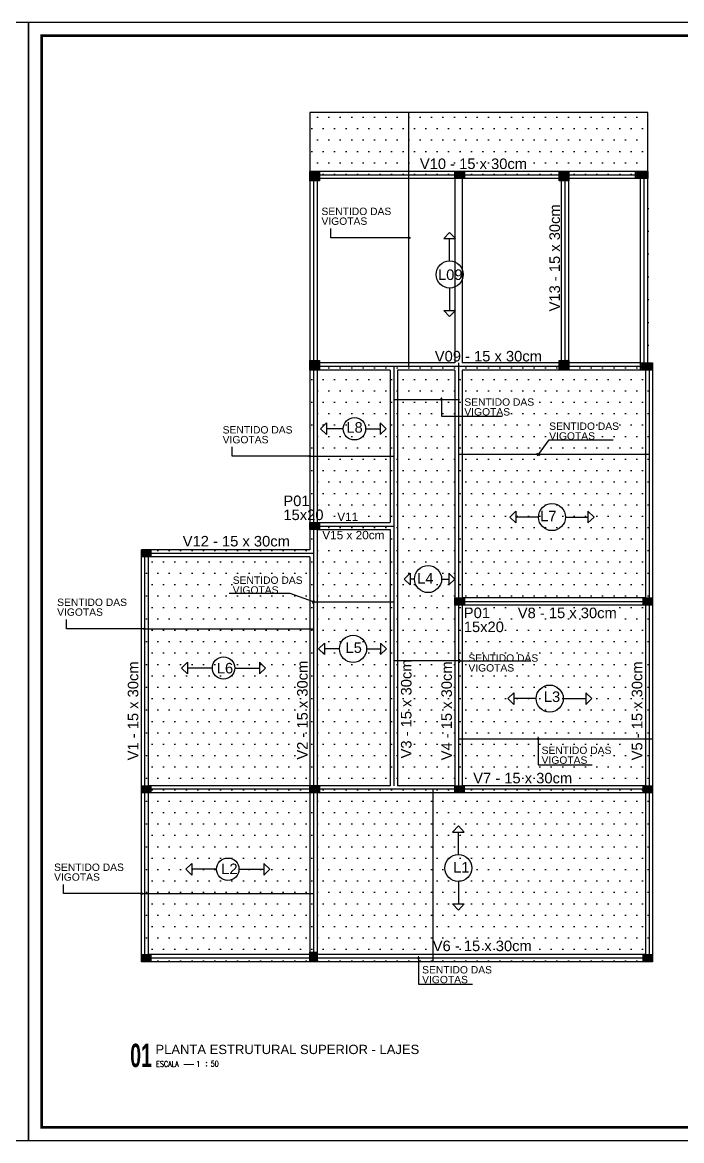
# Model space of a CAD drawing. Header units: millimetres. Extents: x 2317 to 2736, y 1295 to 1343.
# Drawn here: x 2374.85 to 2399.63, y 1299.25 to 1341.3 of the extents above; entities that cross this region are included whole.
import ezdxf
from ezdxf.enums import TextEntityAlignment as Align

# ---------------------------------------------------------------- set-up
doc = ezdxf.new("R2010")
doc.units = ezdxf.units.MM
for name, color, linetype in [('BL-CRM-03', 7, 'Continuous'), ('E-TXT-G', 3, 'Continuous'), ('E-TXT-Y', 2, 'Continuous'), ('LAJE', 2, 'Continuous'), ('PILARES', 1, 'Continuous'), ('treliça laje', 2, 'Continuous'), ('VIGAS', 5, 'Continuous')]:
    doc.layers.add(name, color=color, linetype=linetype)
for name, color, linetype, lineweight in [('COTAS', 53, 'Continuous', 9), ('E-TXT-W', 7, 'Continuous', 20), ('LC-Textos', 3, 'Continuous', 20)]:
    doc.layers.add(name, color=color, linetype=linetype, lineweight=lineweight)
doc.styles.add('Arial', font='arial.ttf')
doc.styles.add('CARIMBO_DADOS', font='arial.ttf', dxfattribs={"height": 0.1})
doc.styles.add('REG140', font='romans.shx', dxfattribs={"width": 0.8, "height": 0.35})
doc.styles.add('REG80', font='romans.shx', dxfattribs={"width": 0.8, "height": 0.1})
doc.styles.add('SANSSERIF2', font='sanssb__.ttf', dxfattribs={"width": 0.8})
doc.styles.get("Standard").update_dxf_attribs({"font": 'arial.ttf'})
doc.dimstyles.new('COTAS_EXTERNAS', dxfattribs={"dimtxt": 0.1, "dimasz": 0.01, "dimexe": 0, "dimexo": 0, "dimgap": 0.07, "dimtad": 1, "dimzin": 5, "dimdsep": 46, "dimtxsty": 'CARIMBO_DADOS', "dimblk1": 'CIRCULOS', "dimblk2": 'CIRCULOS', "dimsah": 1, "dimcen": 0, "dimse1": 1, "dimse2": 1, "dimclrd": 8, "dimclre": 8, "dimclrt": 230, "dimadec": 0, "dimazin": 0, "dimtfac": 100, "dimtix": 1, "dimtmove": 2, "dimatfit": 3, "dimldrblk": 'CIRCULOS', "dimfxl": 1, "dimtolj": 1, "dimtzin": 5, "dimarcsym": 0})

# ---------------------------------------------------------------- blocks, each defined once
blk = doc.blocks.new('IND_DES')
at = {"layer": 'E-TXT-W'}
blk.add_line((0.027, -0.243), (0.198, -0.243), dxfattribs=at)
at = {"layer": 'E-TXT-G', "style": 'REG80', "width": 0.8}
for s, p in [('ESCALA', (-0.446, -0.286)), ('1', (0.243, -0.286)), (':', (0.399, -0.271))]:
    blk.add_text(s, height=0.1, dxfattribs=at).set_placement(p)
blk.add_attdef('ESCALA', (0.49, -0.281), '', height=0.1, dxfattribs=at)
at = {"layer": 'E-TXT-W', "style": 'SANSSERIF2', "width": 0.6}
blk.add_attdef('00', text='', height=0.4, dxfattribs=at).set_placement((-0.708, -0.288), align=Align.CENTER)
at = {"layer": 'E-TXT-Y', "style": 'REG140', "width": 0.8}
for tag, p in [('PROJETO', (-0.456, 0.183)), ('DESENHO', (-0.458, -0.066))]:
    blk.add_attdef(tag, p, '', height=0.175, dxfattribs=at)
blk = doc.blocks.new('CIRCULOS')
at = {"layer": 'COTAS'}
for p, q in [((-4, 0), (4, 0)), ((0, 4), (0, -4))]:
    blk.add_line(p, q, dxfattribs=at)
for radius in [2, 1]:
    blk.add_circle((0, 0), radius, dxfattribs=at)
blk = doc.blocks.new('3')
h = blk.add_hatch()
h.set_pattern_fill('DOTS', color=256, scale=0.15, style=0)
h.paths.add_polyline_path([(-1.218, 10.398), (5.834, 10.398), (5.834, 11.703), (-1.218, 11.703)])
h.paths.add_polyline_path([(5.936, 6.473), (5.936, 6.323), (5.684, 6.323), (5.684, 6.473)], flags=17)
edge = h.paths.add_edge_path()
edge.add_line((5.936, -6.039), (-4.738, -6.039))
edge.add_line((-4.738, -6.039), (-4.738, 2.568))
edge.add_line((-1.218, 2.568), (-4.738, 2.568))
edge.add_line((-1.218, 6.323), (-1.218, 2.568))
edge.add_line((-1.218, 10.473), (-1.218, 6.473))
edge.add_line((5.834, 6.473), (5.834, 10.323))
edge.add_line((5.936, 6.473), (5.936, -6.039))
h = blk.add_hatch()
h.set_pattern_fill('JIS_LC_20', color=256, scale=0.001, angle=-90, style=0)
h.set_pattern_definition([(315, (-1323.425922, 2673.564715), (0.01414214694, 0.01414214694), []), (315, (-1323.425922, 2673.564315), (0.01414214694, 0.01414214694), [])])
h.paths.add_polyline_path([(-1.018, 10.273), (-1.018, 10.398), (-1.218, 10.398), (-1.218, 10.273), (-1.118, 10.273)])
h.paths.add_polyline_path([(-1.018, 10.398), (-1.018, 10.473), (-1.218, 10.473), (-1.218, 10.398)])
h = blk.add_hatch()
h.set_pattern_fill('JIS_LC_20', color=256, scale=0.001, angle=-90, style=0)
h.set_pattern_definition([(315, (-1320.39892, 2673.564715), (0.01414214694, 0.01414214694), []), (315, (-1320.39892, 2673.564315), (0.01414214694, 0.01414214694), [])])
h.paths.add_polyline_path([(2.009, 10.323), (2.009, 10.398), (1.809, 10.398), (1.809, 10.323)])
h.paths.add_polyline_path([(2.009, 10.398), (2.009, 10.473), (1.809, 10.473), (1.809, 10.398)])
h = blk.add_hatch()
h.set_pattern_fill('JIS_LC_20', color=256, scale=0.001, angle=-90, style=0)
h.set_pattern_definition([(315, (-1318.223918, 2673.564715), (0.01414214694, 0.01414214694), []), (315, (-1318.223918, 2673.564315), (0.01414214694, 0.01414214694), [])])
h.paths.add_polyline_path([(4.184, 10.273), (4.184, 10.398), (3.984, 10.398), (3.984, 10.273), (4.084, 10.273)])
h.paths.add_polyline_path([(4.184, 10.398), (4.184, 10.473), (3.984, 10.473), (3.984, 10.398)])
h = blk.add_hatch()
h.set_pattern_fill('JIS_LC_20', color=256, scale=0.001, angle=270, style=0)
h.set_pattern_definition([(315, (-1316.573917, 2673.564715), (0.01414214694, 0.01414214694), []), (315, (-1316.573917, 2673.564315), (0.01414214694, 0.01414214694), [])])
h.paths.add_polyline_path([(5.834, 10.323), (5.834, 10.398), (5.592, 10.398), (5.592, 10.323)])
h.paths.add_polyline_path([(5.834, 10.398), (5.834, 10.473), (5.592, 10.473), (5.592, 10.398)])
h = blk.add_hatch()
h.set_pattern_fill('JIS_LC_20', color=256, scale=0.001, angle=-90, style=0)
h.set_pattern_definition([(315, (-1323.425922, 2669.614711), (0.01414214694, 0.01414214694), []), (315, (-1323.425922, 2669.614311), (0.01414214694, 0.01414214694), [])])
h.paths.add_polyline_path([(-1.018, 6.323), (-1.018, 6.448), (-1.218, 6.448), (-1.218, 6.323), (-1.118, 6.323)])
h.paths.add_polyline_path([(-1.018, 6.448), (-1.018, 6.523), (-1.218, 6.523), (-1.218, 6.448)])
h = blk.add_hatch()
h.set_pattern_fill('JIS_LC_20', color=256, scale=0.001, angle=-90, style=0)
h.set_pattern_definition([(315, (-1318.223918, 2669.614711), (0.01414214694, 0.01414214694), []), (315, (-1318.223918, 2669.614311), (0.01414214694, 0.01414214694), [])])
h.paths.add_polyline_path([(4.184, 6.323), (4.184, 6.448), (3.984, 6.448), (3.984, 6.323), (4.084, 6.323)])
h.paths.add_polyline_path([(4.184, 6.448), (4.184, 6.523), (3.984, 6.523), (3.984, 6.448)])
h = blk.add_hatch()
h.set_pattern_fill('JIS_LC_20', color=256, scale=0.001, angle=270, style=0)
h.set_pattern_definition([(315, (-1316.471917, 2669.564712), (0.01414214694, 0.01414214694), []), (315, (-1316.471917, 2669.564312), (0.01414214694, 0.01414214694), [])])
h.paths.add_polyline_path([(5.936, 6.323), (5.936, 6.398), (5.694, 6.398), (5.694, 6.323)])
h.paths.add_polyline_path([(5.936, 6.398), (5.936, 6.473), (5.694, 6.473), (5.694, 6.398)])
h = blk.add_hatch()
h.set_pattern_fill('JIS_LC_20', color=256, scale=0.001, angle=-90, style=0)
h.set_pattern_definition([(315, (-1323.425922, 2666.230717), (0.01414214694, 0.01414214694), []), (315, (-1323.425922, 2666.230317), (0.01414214694, 0.01414214694), [])])
h.paths.add_polyline_path([(-1.018, 2.989), (-1.018, 3.064), (-1.218, 3.064), (-1.218, 2.989)])
h.paths.add_polyline_path([(-1.018, 3.064), (-1.018, 3.139), (-1.218, 3.139), (-1.218, 3.064)])
h = blk.add_hatch()
h.set_pattern_fill('JIS_LC_20', color=256, scale=0.001, angle=90, style=0)
h.set_pattern_definition([(135, (1317.669092, -2660.673783), (-0.01414214694, -0.01414214694), []), (135, (1317.669092, -2660.673383), (-0.01414214694, -0.01414214694), [])])
h.paths.add_polyline_path([(-4.738, 2.568), (-4.738, 2.493), (-4.538, 2.493), (-4.538, 2.568)])
h.paths.add_polyline_path([(-4.738, 2.493), (-4.738, 2.418), (-4.538, 2.418), (-4.538, 2.493)])
h = blk.add_hatch()
h.set_pattern_fill('JIS_LC_20', color=256, scale=0.001, angle=-90, style=0)
h.set_pattern_definition([(315, (-1320.39892, 2664.654708), (0.01414214694, 0.01414214694), []), (315, (-1320.39892, 2664.654308), (0.01414214694, 0.01414214694), [])])
h.paths.add_polyline_path([(2.009, 1.413), (2.009, 1.488), (1.809, 1.488), (1.809, 1.413)])
h.paths.add_polyline_path([(2.009, 1.488), (2.009, 1.563), (1.809, 1.563), (1.809, 1.488)])
h = blk.add_hatch()
h.set_pattern_fill('JIS_LC_20', color=256, scale=0.001, angle=270, style=0)
h.set_pattern_definition([(315, (-1316.471917, 2664.654708), (0.01414214694, 0.01414214694), []), (315, (-1316.471917, 2664.654308), (0.01414214694, 0.01414214694), [])])
h.paths.add_polyline_path([(5.936, 1.413), (5.936, 1.488), (5.736, 1.488), (5.736, 1.413)])
h.paths.add_polyline_path([(5.936, 1.488), (5.936, 1.563), (5.736, 1.563), (5.736, 1.488)])
h = blk.add_hatch()
h.set_pattern_fill('JIS_LC_20', color=256, scale=0.001, angle=90, style=0)
h.set_pattern_definition([(135, (1317.669092, -2665.602355), (-0.01414214694, -0.01414214694), []), (135, (1317.669092, -2665.601955), (-0.01414214694, -0.01414214694), [])])
h.paths.add_polyline_path([(-4.738, -2.361), (-4.738, -2.436), (-4.538, -2.436), (-4.538, -2.361)])
h.paths.add_polyline_path([(-4.738, -2.436), (-4.738, -2.511), (-4.538, -2.511), (-4.538, -2.436)])
h = blk.add_hatch()
h.set_pattern_fill('JIS_LC_20', color=256, scale=0.001, angle=-90, style=0)
h.set_pattern_definition([(315, (-1323.425922, 2660.730705), (0.01414214694, 0.01414214694), []), (315, (-1323.425922, 2660.730305), (0.01414214694, 0.01414214694), [])])
h.paths.add_polyline_path([(-1.018, -2.511), (-1.018, -2.436), (-1.218, -2.436), (-1.218, -2.511)])
h.paths.add_polyline_path([(-1.018, -2.436), (-1.018, -2.361), (-1.218, -2.361), (-1.218, -2.436)])
h = blk.add_hatch()
h.set_pattern_fill('JIS_LC_20', color=256, scale=0.001, angle=-90, style=0)
h.set_pattern_definition([(315, (-1320.403508, 2660.730705), (0.01414214694, 0.01414214694), []), (315, (-1320.403508, 2660.730305), (0.01414214694, 0.01414214694), [])])
h.paths.add_polyline_path([(2.004, -2.511), (2.004, -2.436), (1.804, -2.436), (1.804, -2.511)])
h.paths.add_polyline_path([(2.004, -2.436), (2.004, -2.361), (1.804, -2.361), (1.804, -2.436)])
h = blk.add_hatch()
h.set_pattern_fill('JIS_LC_20', color=256, scale=0.001, angle=270, style=0)
h.set_pattern_definition([(315, (-1316.471917, 2660.730705), (0.01414214694, 0.01414214694), []), (315, (-1316.471917, 2660.730305), (0.01414214694, 0.01414214694), [])])
h.paths.add_polyline_path([(5.936, -2.511), (5.936, -2.436), (5.736, -2.436), (5.736, -2.511)])
h.paths.add_polyline_path([(5.936, -2.436), (5.936, -2.361), (5.736, -2.361), (5.736, -2.436)])
h = blk.add_hatch()
h.set_pattern_fill('JIS_LC_20', color=256, scale=0.001, style=0)
h.set_pattern_definition([(45, (-2664.309944, -1328.246337), (-0.01414214694, 0.01414214694), []), (45, (-2664.309544, -1328.246337), (-0.01414214694, 0.01414214694), [])])
h.paths.add_polyline_path([(-1.068, -5.839), (-1.143, -5.839), (-1.143, -6.039), (-1.068, -6.039)])
h.paths.add_polyline_path([(-1.143, -5.839), (-1.218, -5.839), (-1.218, -6.039), (-1.143, -6.039)])
h = blk.add_hatch()
h.set_pattern_fill('JIS_LC_20', color=256, scale=0.001, angle=90, style=0)
h.set_pattern_definition([(135, (1317.669092, -2669.130358), (-0.01414214694, -0.01414214694), []), (135, (1317.669092, -2669.129958), (-0.01414214694, -0.01414214694), [])])
h.paths.add_polyline_path([(-4.738, -5.889), (-4.738, -5.964), (-4.538, -5.964), (-4.538, -5.889)])
h.paths.add_polyline_path([(-4.738, -5.964), (-4.738, -6.039), (-4.538, -6.039), (-4.538, -5.964)])
h = blk.add_hatch()
h.set_pattern_fill('JIS_LC_20', color=256, scale=0.001, angle=270, style=0)
h.set_pattern_definition([(315, (-1316.471917, 2657.202702), (0.01414214694, 0.01414214694), []), (315, (-1316.471917, 2657.202302), (0.01414214694, 0.01414214694), [])])
h.paths.add_polyline_path([(5.936, -6.039), (5.936, -5.964), (5.736, -5.964), (5.736, -6.039)])
h.paths.add_polyline_path([(5.936, -5.964), (5.936, -5.889), (5.736, -5.889), (5.736, -5.964)])
for p, q in [((5.834, 10.473), (-1.218, 10.473)), ((-1.218, 10.473), (-1.218, 6.473)), ((4.034, 10.323), (-1.068, 10.323)), ((-1.068, 10.323), (-1.068, 6.473)), ((1.809, 10.323), (1.809, 6.473)), ((1.959, 10.323), (1.959, 6.473)), ((4.034, 6.473), (4.034, 10.323)), ((5.684, 10.323), (4.184, 10.323)), ((4.184, 6.473), (4.184, 10.323)), ((5.684, 6.473), (5.684, 10.323)), ((5.834, 6.473), (5.834, 10.323)), ((-1.218, 6.323), (-1.218, 2.568)), ((1.809, 6.473), (-1.068, 6.473)), ((-1.068, 6.323), (-1.068, 3.139)), ((0.459, 6.323), (-1.068, 6.323)), ((0.459, 6.323), (0.459, 3.139)), ((0.609, 6.323), (0.609, -2.361)), ((1.809, 6.323), (0.609, 6.323)), ((1.809, 6.323), (1.809, -2.361)), ((4.034, 6.473), (1.959, 6.473)), ((5.786, 6.323), (1.959, 6.323)), ((1.959, 6.323), (1.959, -2.361)), ((5.684, 6.473), (4.184, 6.473)), ((5.786, 6.323), (5.786, 1.563)), ((5.936, 6.473), (5.936, -6.039)), ((-1.068, 3.139), (0.459, 3.139)), ((-1.068, 2.989), (0.459, 2.989)), ((-1.068, 2.989), (-1.068, -2.361)), ((0.459, 2.989), (0.459, -2.361)), ((-4.738, -6.039), (-4.738, 2.568)), ((-1.218, 2.568), (-4.738, 2.568)), ((-4.588, -5.889), (-4.588, 2.418)), ((-1.218, 2.418), (-4.588, 2.418)), ((-1.218, 2.418), (-1.218, -5.889)), ((5.786, 1.563), (1.959, 1.563)), ((5.786, 1.413), (1.959, 1.413)), ((5.786, 1.413), (5.786, -2.361)), ((0.459, -2.361), (-4.588, -2.361)), ((5.786, -2.511), (-4.588, -2.511)), ((-1.218, -2.361), (-1.018, -2.511)), ((-1.068, -2.511), (-1.068, -5.889)), ((1.809, -2.361), (0.609, -2.361)), ((5.786, -2.361), (1.959, -2.361)), ((5.786, -2.511), (5.786, -5.889)), ((5.936, -6.039), (-4.738, -6.039)), ((-1.218, -5.889), (-4.588, -5.889)), ((5.786, -5.889), (-1.068, -5.889))]:
    blk.add_line(p, q)
at = {"layer": 'BL-CRM-03'}
for p, q in [((1.698, 9.197), (1.577, 9.071)), ((1.819, 9.071), (1.698, 9.197)), ((1.577, 9.071), (1.819, 9.071)), ((1.698, 8.602), (1.698, 9.071)), ((1.698, 8.036), (1.698, 7.567)), ((1.577, 7.567), (1.819, 7.567)), ((1.698, 7.441), (1.577, 7.567)), ((1.819, 7.567), (1.698, 7.441)), ((-0.998, 5.096), (-0.872, 5.217)), ((-0.872, 5.217), (-0.872, 4.975)), ((0.25, 5.217), (0.25, 4.975)), ((0.376, 5.096), (0.25, 5.217)), ((-0.872, 4.975), (-0.998, 5.096)), ((-0.523, 5.096), (-0.872, 5.096)), ((-0.056, 5.096), (0.25, 5.096)), ((0.25, 4.975), (0.376, 5.096)), ((2.957, 3.251), (3.083, 3.372)), ((3.083, 3.372), (3.083, 3.13)), ((4.587, 3.372), (4.587, 3.13)), ((4.713, 3.251), (4.587, 3.372)), ((3.083, 3.13), (2.957, 3.251)), ((3.552, 3.251), (3.083, 3.251)), ((4.118, 3.251), (4.587, 3.251)), ((4.587, 3.13), (4.713, 3.251)), ((0.746, 1.956), (0.872, 2.077)), ((0.872, 1.835), (0.746, 1.956)), ((0.872, 2.077), (0.872, 1.835)), ((0.964, 1.956), (0.872, 1.956)), ((1.531, 1.956), (1.679, 1.956)), ((1.679, 2.077), (1.679, 1.835)), ((1.805, 1.956), (1.679, 2.077)), ((1.679, 1.835), (1.805, 1.956)), ((-1.038, 0.498), (-0.912, 0.619)), ((-0.912, 0.377), (-1.038, 0.498)), ((-0.912, 0.619), (-0.912, 0.377)), ((-0.601, 0.498), (-0.912, 0.498)), ((-0.034, 0.498), (0.257, 0.498)), ((0.257, 0.619), (0.257, 0.377)), ((0.383, 0.498), (0.257, 0.619)), ((0.257, 0.377), (0.383, 0.498)), ((-3.9, 0.098), (-3.774, 0.219)), ((-3.774, -0.023), (-3.9, 0.098)), ((-3.774, 0.219), (-3.774, -0.023)), ((-3.256, 0.098), (-3.774, 0.098)), ((-2.789, 0.098), (-2.27, 0.098)), ((-2.27, 0.219), (-2.27, -0.023)), ((-2.144, 0.098), (-2.27, 0.219)), ((-2.27, -0.023), (-2.144, 0.098)), ((2.91, -0.541), (3.036, -0.42)), ((3.036, -0.42), (3.036, -0.662)), ((4.539, -0.42), (4.539, -0.662)), ((4.666, -0.541), (4.539, -0.42)), ((3.036, -0.662), (2.91, -0.541)), ((3.504, -0.541), (3.036, -0.541)), ((4.071, -0.541), (4.539, -0.541)), ((4.539, -0.662), (4.666, -0.541)), ((1.88, -3.202), (1.759, -3.328)), ((2.001, -3.328), (1.88, -3.202)), ((1.759, -3.328), (2.001, -3.328)), ((1.88, -3.797), (1.88, -3.328)), ((-3.812, -4.106), (-3.686, -3.986)), ((-3.686, -4.227), (-3.812, -4.106)), ((-3.686, -3.986), (-3.686, -4.227)), ((-3.167, -4.106), (-3.686, -4.106)), ((-2.7, -4.106), (-2.182, -4.106)), ((-2.182, -3.986), (-2.182, -4.227)), ((-2.056, -4.106), (-2.182, -3.986)), ((-2.182, -4.227), (-2.056, -4.106)), ((1.88, -4.363), (1.88, -4.832)), ((1.759, -4.832), (2.001, -4.832)), ((1.88, -4.958), (1.759, -4.832)), ((2.001, -4.832), (1.88, -4.958))]:
    blk.add_line(p, q, dxfattribs=at)
for centre, radius in [((1.698, 8.319), 0.283), ((-0.29, 5.096), 0.234), ((3.835, 3.251), 0.283), ((1.248, 1.956), 0.283), ((-0.318, 0.498), 0.283), ((-3.022, 0.098), 0.234), ((3.788, -0.541), 0.283), ((-2.934, -4.106), 0.234), ((1.88, -4.08), 0.283)]:
    blk.add_circle(centre, radius, dxfattribs=at)
at = {"layer": 'LAJE'}
for p, q in [((0.844, 6.398), (0.844, 11.703)), ((-1.143, 10.398), (-1.143, 6.473)), ((4.109, 6.473), (4.109, 10.323)), ((5.759, 6.473), (5.759, 10.398)), ((-1.143, 6.323), (-1.143, -5.889)), ((1.939, 6.398), (-1.068, 6.398)), ((0.534, 6.398), (0.534, -2.361)), ((1.884, 6.473), (1.884, 1.563)), ((5.786, 6.398), (1.939, 6.398)), ((5.861, 6.473), (5.861, -5.964)), ((5.861, 4.56), (1.884, 4.56)), ((-1.068, 3.064), (0.534, 3.064)), ((-4.663, -5.964), (-4.663, 2.493)), ((-1.143, 2.493), (-4.663, 2.493)), ((-1.143, 1.477), (0.534, 1.477)), ((1.809, 1.488), (5.936, 1.488)), ((1.884, 1.413), (1.884, -2.361)), ((5.786, -2.436), (-4.588, -2.436)), ((-1.143, -2.511), (-1.143, -5.889)), ((5.861, -5.964), (-4.663, -5.964))]:
    blk.add_line(p, q, dxfattribs=at)
blk.add_lwpolyline([(-1.218, 10.398), (5.834, 10.398), (5.834, 11.703), (-1.218, 11.703)], close=True, dxfattribs=at)
at = {"layer": 'PILARES'}
for points in [[(-1.218, 10.473), (-1.018, 10.473), (-1.018, 10.273), (-1.218, 10.273)], [(2.009, 10.473), (2.009, 10.323), (1.809, 10.323), (1.809, 10.473)], [(3.984, 10.473), (4.184, 10.473), (4.184, 10.273), (3.984, 10.273)], [(5.834, 10.473), (5.834, 10.323), (5.582, 10.323), (5.582, 10.473)], [(-1.218, 6.523), (-1.018, 6.523), (-1.018, 6.323), (-1.218, 6.323)], [(3.984, 6.523), (4.184, 6.523), (4.184, 6.323), (3.984, 6.323)], [(5.936, 6.473), (5.936, 6.323), (5.684, 6.323), (5.684, 6.473)], [(-1.018, 3.139), (-1.018, 2.989), (-1.218, 2.989), (-1.218, 3.139)], [(-4.738, 2.418), (-4.738, 2.568), (-4.538, 2.568), (-4.538, 2.418)], [(2.009, 1.563), (2.009, 1.413), (1.809, 1.413), (1.809, 1.563)], [(5.936, 1.563), (5.936, 1.413), (5.736, 1.413), (5.736, 1.563)], [(-4.738, -2.511), (-4.738, -2.361), (-4.538, -2.361), (-4.538, -2.511)], [(-1.018, -2.361), (-1.018, -2.511), (-1.218, -2.511), (-1.218, -2.361)], [(2.004, -2.361), (2.004, -2.511), (1.804, -2.511), (1.804, -2.361)], [(5.936, -2.361), (5.936, -2.511), (5.736, -2.511), (5.736, -2.361)], [(-1.218, -5.839), (-1.068, -5.839), (-1.068, -6.039), (-1.218, -6.039)], [(-4.738, -6.039), (-4.738, -5.889), (-4.538, -5.889), (-4.538, -6.039)], [(5.936, -5.889), (5.936, -6.039), (5.736, -6.039), (5.736, -5.889)]]:
    blk.add_lwpolyline(points, close=True, dxfattribs=at)
at = {"layer": 'treliça laje'}
for p, q in [((0.534, 5.709), (1.906, 5.709)), ((-1.218, 4.521), (0.534, 4.521)), ((-4.675, 0.918), (-1.143, 0.918)), ((1.906, 0.246), (0.534, 0.246)), ((1.906, -1.379), (5.936, -1.379)), ((1.355, -6.039), (1.355, -2.436)), ((-4.738, -4.616), (-1.143, -4.616))]:
    blk.add_line(p, q, dxfattribs=at)
at = {"layer": 'VIGAS'}
for p, q in [((-1.218, 10.323), (-1.218, 10.323)), ((3.984, 10.323), (3.984, 10.323)), ((5.834, 10.473), (5.732, 10.473)), ((-1.218, 6.373), (-1.218, 6.373)), ((3.984, 6.373), (3.984, 6.373))]:
    blk.add_line(p, q, dxfattribs=at)
at = {"char_height": 0.154, "width": 1.54919, "attachment_point": 7, "line_spacing_factor": 0.798, "style": 'Arial'}
for insert in [(-0.978, 9.354), (2.005, 5.37), (-3.041, 4.79), (3.777, 4.866), (-2.831, 1.649), (-6.497, 1.187), (2.09, 0.022), (3.618, -1.905), (-6.561, -4.348), (1.124, -6.49)]:
    blk.add_mtext('SENTIDO DAS VIGOTAS', dxfattribs=dict(at, insert=insert))
at = {"layer": 'LC-Textos', "attachment_point": 7, "line_spacing_factor": 0.798, "style": 'Arial'}
for s, insert, char_height, width in [('V10 - 15 x 30cm', (1.077, 10.519), 0.22, 2.21312), ('L09', (1.455, 8.201), 0.22, 0.528), ('V09 - 15 x 30cm', (1.388, 6.499), 0.22, 2.21312), ('L8', (-0.458, 5.011), 0.22, 0.528), ('P01 15x20', (-1.773, 3.185), 0.22, 0.81983), ('V11 ', (-0.648, 3.168), 0.176, 1.7705), ('L7', (3.589, 3.163), 0.22, 0.528), ('V12 - 15 x 30cm', (-3.875, 2.634), 0.22, 2.21312), ('V15 x 20cm ', (-0.961, 2.784), 0.176, 1.7705), ('L4', (1.02, 1.862), 0.22, 0.528), ('P01 15x20', (1.994, 0.845), 0.22, 0.81983), ('V8 - 15 x 30cm', (3.121, 1.136), 0.22, 2.21312), ('L5', (-0.476, 0.41), 0.22, 0.528), ('L6', (-3.163, -0.018), 0.22, 0.528), ('L3', (3.665, -0.615), 0.22, 0.528), ('V7 - 15 x 30cm', (2.19, -2.315), 0.22, 2.21312), ('L1', (1.772, -4.175), 0.22, 0.528), ('L2', (-3.071, -4.208), 0.22, 0.528), ('V6 - 15 x 30cm', (1.346, -5.82), 0.22, 2.21312)]:
    blk.add_mtext(s, dxfattribs=dict(at, insert=insert, char_height=char_height, width=width))
at = {"layer": 'LC-Textos', "char_height": 0.22, "width": 2.21312, "attachment_point": 7, "rotation": 90, "line_spacing_factor": 0.798, "style": 'Arial'}
for s, insert in [('V13 - 15 x 30cm', (4.005, 7.547)), ('V3 - 15 x 30cm', (0.905, -1.791)), ('V1 - 15 x 30cm', (-4.799, -1.831)), ('V2 - 15 x 30cm', (-1.263, -1.816)), ('V4 - 15 x 30cm', (1.748, -1.831)), ('V5 - 15 x 30cm', (5.725, -1.831))]:
    blk.add_mtext(s, dxfattribs=dict(at, insert=insert))
for points in [[(3.552, 4.56), (3.777, 4.866), (5.112, 4.866)], [(-1.143, 1.477), (-1.634, 1.651), (-2.906, 1.651)]]:
    blk.add_leader(points, dimstyle='COTAS_EXTERNAS', override={"dimgap": 0.07, "dimtad": 0})
at = {"layer": 'LAJE'}
for points in [[(0.845, 9.086), (-0.781, 9.086), (-0.781, 9.28)], [(-1.218, 4.521), (-2.844, 4.521), (-2.844, 4.715)], [(-4.675, 0.918), (-6.3, 0.918), (-6.3, 1.112)], [(-4.738, -4.616), (-6.364, -4.616), (-6.364, -4.422)]]:
    blk.add_leader(points, dimstyle='COTAS_EXTERNAS', override={"dimgap": 0.07, "dimtad": 0}, dxfattribs=at)
at = {"layer": 'treliça laje'}
for points in [[(1.525, 5.709), (1.525, 5.359), (2.793, 5.359)], [(1.906, 0.246), (3.394, 0.246)], [(3.544, -1.379), (3.544, -1.926), (4.673, -1.926)], [(1.05, -5.964), (1.05, -6.51), (2.179, -6.51)]]:
    blk.add_leader(points, dimstyle='COTAS_EXTERNAS', override={"dimgap": 0.07, "dimtad": 0}, dxfattribs=at)

msp = doc.modelspace()

# ---------------------------------------------------------------- linework, layer by layer
for points in [[(2316.873, 1299.254), (2375.073, 1299.254), (2375.073, 1341.304), (2316.873, 1341.304)], [(2375.073, 1299.254), (2433.273, 1299.254), (2433.273, 1341.304), (2375.073, 1341.304)]]:
    msp.add_lwpolyline(points, close=True)
at = {"const_width": 0.1}
msp.add_lwpolyline([(2375.573, 1299.754), (2432.773, 1299.754), (2432.773, 1340.804), (2375.573, 1340.804)], close=True, dxfattribs=at)

# ---------------------------------------------------------------- block references
ref = msp.add_blockref('IND_DES', (2380.855, 1302.653), dxfattribs=dict(xscale=2.193744800000605, yscale=2.193744800000013, zscale=2.193744800000013))
ref.add_attrib('00', '01', dxfattribs={"layer": 'E-TXT-W', "height": 0.8775, "style": 'SANSSERIF2', "width": 0.6}).set_placement((2379.309, 1302.021), align=Align.CENTER)
ref.add_attrib('DESENHO', 'PLANTA ESTRUTURAL SUPERIOR - LAJES', (2379.85, 1302.509), dxfattribs={"layer": 'E-TXT-Y', "height": 0.35})
ref.add_attrib('ESCALA', '50', (2381.93, 1302.036), dxfattribs={"layer": 'E-TXT-G', "height": 0.2194, "style": 'REG80', "width": 0.8})
at = {"layer": 'BL-CRM-03', "xscale": 1.7999991, "yscale": 1.7999991, "zscale": 1.7999991}
msp.add_blockref('3', (2387.85, 1316.85), dxfattribs=at)

doc.saveas('drawing.dxf')
